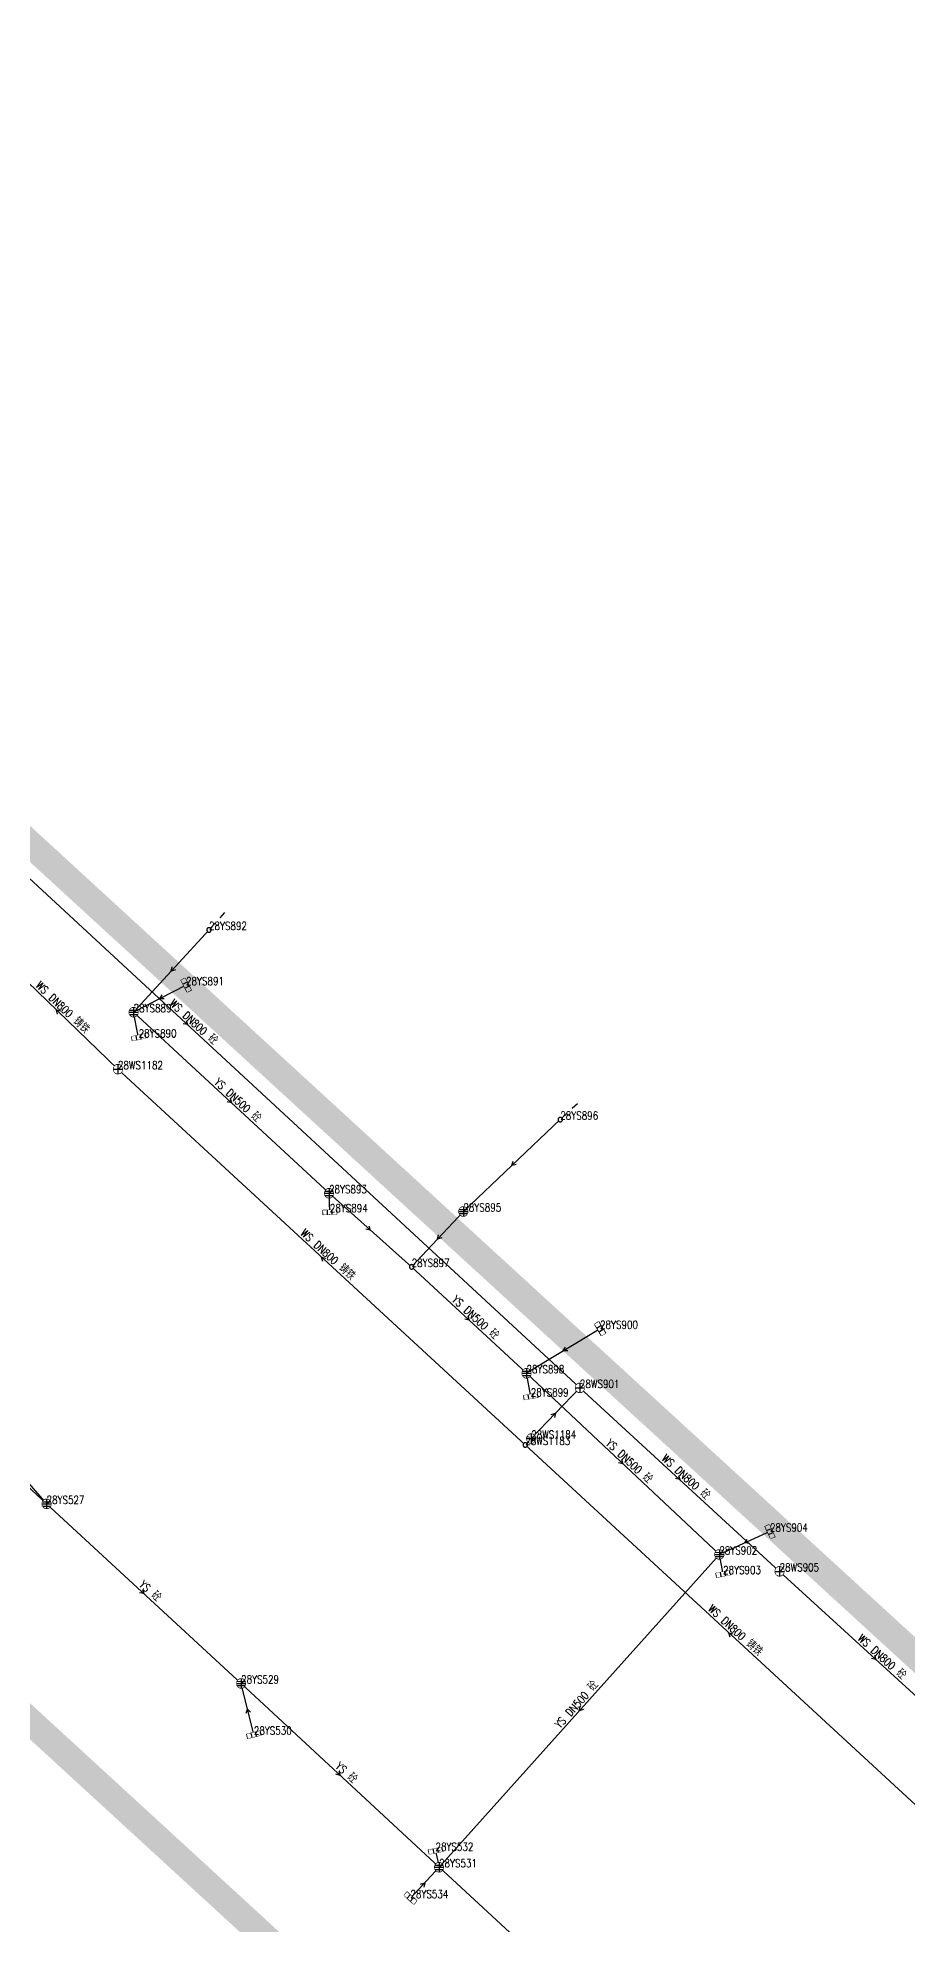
# Model space of a CAD drawing. Extents: x 78813 to 99477, y 2421021 to 2448125.
# Drawn here: x 84358.6 to 84456.4, y 2431979.2 to 2432191.4 of the extents above; entities that cross this region are included whole.
import ezdxf
from ezdxf.enums import TextEntityAlignment as Align

# ---------------------------------------------------------------- set-up
doc = ezdxf.new("R2010")
doc.units = 0
doc.set_wipeout_variables(frame=1)
doc.layers.get('0').update_dxf_attribs({"linetype": 'CONTINUOUS'})
for name, color, linetype in [('DX_WS', 16, 'CONTINUOUS'), ('DX_YS', 42, 'CONTINUOUS'), ('道路', 5, 'CONTINUOUS')]:
    doc.layers.add(name, color=color, linetype=linetype)
for name, color, linetype, true_color in [('WSLINE', 7, 'CONTINUOUS', 0x7f0000), ('YSANNEXE', 7, 'CONTINUOUS', 0xcc9900), ('YSLINE', 7, 'CONTINUOUS', 0xcc9900)]:
    doc.layers.add(name, color=color, linetype=linetype, true_color=true_color)
doc.layers.add('道路名称', color=7, linetype='CONTINUOUS', lineweight=0)
doc.styles.add('CcNameZT', font='txt.SHX', dxfattribs={"width": 0.8, "bigfont": 'HZTXT.SHX'})
doc.styles.get("Standard").update_dxf_attribs({"font": 'txt.shx', "bigfont": 'hztxt.shx'})
doc.styles.add('宋体0.7', font='', dxfattribs={"width": 0.7})
doc.styles.get('宋体0.7').set_extended_font_data('SimSun')

# ---------------------------------------------------------------- blocks, each defined once
blk = doc.blocks.new('PS污水井')
blk.add_lwpolyline([(1, 0), (1, 0.07), (0.99, 0.14), (0.98, 0.21), (0.96, 0.28), (0.94, 0.34), (0.91, 0.41), (0.88, 0.47), (0.85, 0.53), (0.81, 0.59), (0.77, 0.64), (0.72, 0.69), (0.67, 0.74), (0.62, 0.79), (0.56, 0.83), (0.5, 0.87), (0.44, 0.9), (0.37, 0.93), (0.31, 0.95), (0.24, 0.97), (0.17, 0.98), (0.1, 0.99), (0.03, 1), (-0.03, 1), (-0.1, 0.99), (-0.17, 0.98), (-0.24, 0.97), (-0.31, 0.95), (-0.37, 0.93), (-0.44, 0.9), (-0.5, 0.87), (-0.56, 0.83), (-0.62, 0.79), (-0.67, 0.74), (-0.72, 0.69), (-0.77, 0.64), (-0.81, 0.59), (-0.85, 0.53), (-0.88, 0.47), (-0.91, 0.41), (-0.94, 0.34), (-0.96, 0.28), (-0.98, 0.21), (-0.99, 0.14), (-1, 0.07), (-1, 0), (-1, -0.07), (-0.99, -0.14), (-0.98, -0.21), (-0.96, -0.28), (-0.94, -0.34), (-0.91, -0.41), (-0.88, -0.47), (-0.85, -0.53), (-0.81, -0.59), (-0.77, -0.64), (-0.72, -0.69), (-0.67, -0.74), (-0.62, -0.79), (-0.56, -0.83), (-0.5, -0.87), (-0.44, -0.9), (-0.37, -0.93), (-0.31, -0.95), (-0.24, -0.97), (-0.17, -0.98), (-0.1, -0.99), (-0.03, -1), (0.03, -1), (0.1, -0.99), (0.17, -0.98), (0.24, -0.97), (0.31, -0.95), (0.37, -0.93), (0.44, -0.9), (0.5, -0.87), (0.56, -0.83), (0.62, -0.79), (0.67, -0.74), (0.72, -0.69), (0.77, -0.64), (0.81, -0.59), (0.85, -0.53), (0.88, -0.47), (0.91, -0.41), (0.94, -0.34), (0.96, -0.28), (0.98, -0.21), (0.99, -0.14), (1, 0)], close=True)
blk.add_wipeout([(1, 0), (1, 0.07), (0.99, 0.14), (0.98, 0.21), (0.96, 0.28), (0.94, 0.34), (0.91, 0.41), (0.88, 0.47), (0.85, 0.53), (0.81, 0.59), (0.77, 0.64), (0.72, 0.69), (0.67, 0.74), (0.62, 0.79), (0.56, 0.83), (0.5, 0.87), (0.44, 0.9), (0.37, 0.93), (0.31, 0.95), (0.24, 0.97), (0.17, 0.98), (0.1, 0.99), (0.03, 1), (-0.03, 1), (-0.1, 0.99), (-0.17, 0.98), (-0.24, 0.97), (-0.31, 0.95), (-0.37, 0.93), (-0.44, 0.9), (-0.5, 0.87), (-0.56, 0.83), (-0.62, 0.79), (-0.67, 0.74), (-0.72, 0.69), (-0.77, 0.64), (-0.81, 0.59), (-0.85, 0.53), (-0.88, 0.47), (-0.91, 0.41), (-0.94, 0.34), (-0.96, 0.28), (-0.98, 0.21), (-0.99, 0.14), (-1, 0.07), (-1, 0), (-1, -0.07), (-0.99, -0.14), (-0.98, -0.21), (-0.96, -0.28), (-0.94, -0.34), (-0.91, -0.41), (-0.88, -0.47), (-0.85, -0.53), (-0.81, -0.59), (-0.77, -0.64), (-0.72, -0.69), (-0.67, -0.74), (-0.62, -0.79), (-0.56, -0.83), (-0.5, -0.87), (-0.44, -0.9), (-0.37, -0.93), (-0.31, -0.95), (-0.24, -0.97), (-0.17, -0.98), (-0.1, -0.99), (-0.03, -1), (0.03, -1), (0.1, -0.99), (0.17, -0.98), (0.24, -0.97), (0.31, -0.95), (0.37, -0.93), (0.44, -0.9), (0.5, -0.87), (0.56, -0.83), (0.62, -0.79), (0.67, -0.74), (0.72, -0.69), (0.77, -0.64), (0.81, -0.59), (0.85, -0.53), (0.88, -0.47), (0.91, -0.41), (0.94, -0.34), (0.96, -0.28), (0.98, -0.21), (0.99, -0.14)])
for p, q in [((-1, 0), (0, 0)), ((0, 1), (0, 0)), ((0, 0), (0, -1)), ((0, 0), (1, 0))]:
    blk.add_line(p, q)
blk = doc.blocks.new('PS管线点')
blk.add_wipeout([(0.5, 0), (0.5, 0.03), (0.5, 0.07), (0.49, 0.1), (0.48, 0.14), (0.47, 0.17), (0.46, 0.2), (0.44, 0.23), (0.42, 0.26), (0.4, 0.29), (0.38, 0.32), (0.36, 0.35), (0.33, 0.37), (0.31, 0.39), (0.28, 0.41), (0.25, 0.43), (0.22, 0.45), (0.19, 0.46), (0.15, 0.48), (0.12, 0.49), (0.09, 0.49), (0.05, 0.5), (0.02, 0.5), (-0.02, 0.5), (-0.05, 0.5), (-0.09, 0.49), (-0.12, 0.49), (-0.15, 0.48), (-0.19, 0.46), (-0.22, 0.45), (-0.25, 0.43), (-0.28, 0.41), (-0.31, 0.39), (-0.33, 0.37), (-0.36, 0.35), (-0.38, 0.32), (-0.4, 0.29), (-0.42, 0.26), (-0.44, 0.23), (-0.46, 0.2), (-0.47, 0.17), (-0.48, 0.14), (-0.49, 0.1), (-0.5, 0.07), (-0.5, 0.03), (-0.5, 0), (-0.5, -0.03), (-0.5, -0.07), (-0.49, -0.1), (-0.48, -0.14), (-0.47, -0.17), (-0.46, -0.2), (-0.44, -0.23), (-0.42, -0.26), (-0.4, -0.29), (-0.38, -0.32), (-0.36, -0.35), (-0.33, -0.37), (-0.31, -0.39), (-0.28, -0.41), (-0.25, -0.43), (-0.22, -0.45), (-0.19, -0.46), (-0.15, -0.48), (-0.12, -0.49), (-0.09, -0.49), (-0.05, -0.5), (-0.02, -0.5), (0.02, -0.5), (0.05, -0.5), (0.09, -0.49), (0.12, -0.49), (0.15, -0.48), (0.19, -0.46), (0.22, -0.45), (0.25, -0.43), (0.28, -0.41), (0.31, -0.39), (0.33, -0.37), (0.36, -0.35), (0.38, -0.32), (0.4, -0.29), (0.42, -0.26), (0.44, -0.23), (0.46, -0.2), (0.47, -0.17), (0.48, -0.14), (0.49, -0.1), (0.5, -0.07)])
blk.add_lwpolyline([(0.5, 0), (0.5, 0.03), (0.5, 0.07), (0.49, 0.1), (0.48, 0.14), (0.47, 0.17), (0.46, 0.2), (0.44, 0.23), (0.42, 0.26), (0.4, 0.29), (0.38, 0.32), (0.36, 0.35), (0.33, 0.37), (0.31, 0.39), (0.28, 0.41), (0.25, 0.43), (0.22, 0.45), (0.19, 0.46), (0.15, 0.48), (0.12, 0.49), (0.09, 0.49), (0.05, 0.5), (0.02, 0.5), (-0.02, 0.5), (-0.05, 0.5), (-0.09, 0.49), (-0.12, 0.49), (-0.15, 0.48), (-0.19, 0.46), (-0.22, 0.45), (-0.25, 0.43), (-0.28, 0.41), (-0.31, 0.39), (-0.33, 0.37), (-0.36, 0.35), (-0.38, 0.32), (-0.4, 0.29), (-0.42, 0.26), (-0.44, 0.23), (-0.46, 0.2), (-0.47, 0.17), (-0.48, 0.14), (-0.49, 0.1), (-0.5, 0.07), (-0.5, 0.03), (-0.5, 0), (-0.5, -0.03), (-0.5, -0.07), (-0.49, -0.1), (-0.48, -0.14), (-0.47, -0.17), (-0.46, -0.2), (-0.44, -0.23), (-0.42, -0.26), (-0.4, -0.29), (-0.38, -0.32), (-0.36, -0.35), (-0.33, -0.37), (-0.31, -0.39), (-0.28, -0.41), (-0.25, -0.43), (-0.22, -0.45), (-0.19, -0.46), (-0.15, -0.48), (-0.12, -0.49), (-0.09, -0.49), (-0.05, -0.5), (-0.02, -0.5), (0.02, -0.5), (0.05, -0.5), (0.09, -0.49), (0.12, -0.49), (0.15, -0.48), (0.19, -0.46), (0.22, -0.45), (0.25, -0.43), (0.28, -0.41), (0.31, -0.39), (0.33, -0.37), (0.36, -0.35), (0.38, -0.32), (0.4, -0.29), (0.42, -0.26), (0.44, -0.23), (0.46, -0.2), (0.47, -0.17), (0.48, -0.14), (0.49, -0.1), (0.5, -0.07), (0.5, 0)], close=True)
blk = doc.blocks.new('LX')
for p, q in [((-0.866, 0.5), (0, 0)), ((0, 0), (-0.866, -0.5))]:
    blk.add_line(p, q)
blk = doc.blocks.new('PS雨水井')
blk.add_lwpolyline([(1, 0), (1, 0.07), (0.99, 0.14), (0.98, 0.21), (0.96, 0.28), (0.94, 0.34), (0.91, 0.41), (0.88, 0.47), (0.85, 0.53), (0.81, 0.59), (0.77, 0.64), (0.72, 0.69), (0.67, 0.74), (0.62, 0.79), (0.56, 0.83), (0.5, 0.87), (0.44, 0.9), (0.37, 0.93), (0.31, 0.95), (0.24, 0.97), (0.17, 0.98), (0.1, 0.99), (0.03, 1), (-0.03, 1), (-0.1, 0.99), (-0.17, 0.98), (-0.24, 0.97), (-0.31, 0.95), (-0.37, 0.93), (-0.44, 0.9), (-0.5, 0.87), (-0.56, 0.83), (-0.62, 0.79), (-0.67, 0.74), (-0.72, 0.69), (-0.77, 0.64), (-0.81, 0.59), (-0.85, 0.53), (-0.88, 0.47), (-0.91, 0.41), (-0.94, 0.34), (-0.96, 0.28), (-0.98, 0.21), (-0.99, 0.14), (-1, 0.07), (-1, 0), (-1, -0.07), (-0.99, -0.14), (-0.98, -0.21), (-0.96, -0.28), (-0.94, -0.34), (-0.91, -0.41), (-0.88, -0.47), (-0.85, -0.53), (-0.81, -0.59), (-0.77, -0.64), (-0.72, -0.69), (-0.67, -0.74), (-0.62, -0.79), (-0.56, -0.83), (-0.5, -0.87), (-0.44, -0.9), (-0.37, -0.93), (-0.31, -0.95), (-0.24, -0.97), (-0.17, -0.98), (-0.1, -0.99), (-0.03, -1), (0.03, -1), (0.1, -0.99), (0.17, -0.98), (0.24, -0.97), (0.31, -0.95), (0.37, -0.93), (0.44, -0.9), (0.5, -0.87), (0.56, -0.83), (0.62, -0.79), (0.67, -0.74), (0.72, -0.69), (0.77, -0.64), (0.81, -0.59), (0.85, -0.53), (0.88, -0.47), (0.91, -0.41), (0.94, -0.34), (0.96, -0.28), (0.98, -0.21), (0.99, -0.14), (1, 0)], close=True)
blk.add_wipeout([(1, 0), (1, 0.07), (0.99, 0.14), (0.98, 0.21), (0.96, 0.28), (0.94, 0.34), (0.91, 0.41), (0.88, 0.47), (0.85, 0.53), (0.81, 0.59), (0.77, 0.64), (0.72, 0.69), (0.67, 0.74), (0.62, 0.79), (0.56, 0.83), (0.5, 0.87), (0.44, 0.9), (0.37, 0.93), (0.31, 0.95), (0.24, 0.97), (0.17, 0.98), (0.1, 0.99), (0.03, 1), (-0.03, 1), (-0.1, 0.99), (-0.17, 0.98), (-0.24, 0.97), (-0.31, 0.95), (-0.37, 0.93), (-0.44, 0.9), (-0.5, 0.87), (-0.56, 0.83), (-0.62, 0.79), (-0.67, 0.74), (-0.72, 0.69), (-0.77, 0.64), (-0.81, 0.59), (-0.85, 0.53), (-0.88, 0.47), (-0.91, 0.41), (-0.94, 0.34), (-0.96, 0.28), (-0.98, 0.21), (-0.99, 0.14), (-1, 0.07), (-1, 0), (-1, -0.07), (-0.99, -0.14), (-0.98, -0.21), (-0.96, -0.28), (-0.94, -0.34), (-0.91, -0.41), (-0.88, -0.47), (-0.85, -0.53), (-0.81, -0.59), (-0.77, -0.64), (-0.72, -0.69), (-0.67, -0.74), (-0.62, -0.79), (-0.56, -0.83), (-0.5, -0.87), (-0.44, -0.9), (-0.37, -0.93), (-0.31, -0.95), (-0.24, -0.97), (-0.17, -0.98), (-0.1, -0.99), (-0.03, -1), (0.03, -1), (0.1, -0.99), (0.17, -0.98), (0.24, -0.97), (0.31, -0.95), (0.37, -0.93), (0.44, -0.9), (0.5, -0.87), (0.56, -0.83), (0.62, -0.79), (0.67, -0.74), (0.72, -0.69), (0.77, -0.64), (0.81, -0.59), (0.85, -0.53), (0.88, -0.47), (0.91, -0.41), (0.94, -0.34), (0.96, -0.28), (0.98, -0.21), (0.99, -0.14)])
for p, q in [((-1, 0), (0, 0)), ((-0.88, 0.48), (0, 0.47)), ((0, 1), (0, 0)), ((0, 0.47), (0.88, 0.47)), ((0, 0), (0, -1)), ((0, 0), (1, 0)), ((-0.88, -0.48), (0, -0.48)), ((0, -0.48), (0.88, -0.48))]:
    blk.add_line(p, q)
blk = doc.blocks.new('PS雨篦')
blk.add_lwpolyline([(-1.5, 0.5), (0, 0.5), (1.5, 0.5), (1.5, -0.5), (0, -0.5), (-1.5, -0.5)], close=True)
blk.add_wipeout([(-1.5, 0.5), (0, 0.5), (1.5, 0.5), (1.5, -0.5), (0, -0.5), (-1.5, -0.5)])
for p, q in [((-0.51, -0.5), (-0.51, 0.5)), ((0.49, -0.5), (0.49, 0.5))]:
    blk.add_line(p, q)
blk = doc.blocks.new('PS非普查')
blk.add_lwpolyline([(3.7, 0), (5.3, 0)])
blk.add_wipeout([(0.5, 0), (0.5, 0.03), (0.5, 0.07), (0.49, 0.1), (0.48, 0.14), (0.47, 0.17), (0.46, 0.2), (0.44, 0.23), (0.42, 0.26), (0.4, 0.29), (0.38, 0.32), (0.36, 0.35), (0.33, 0.37), (0.31, 0.39), (0.28, 0.41), (0.25, 0.43), (0.22, 0.45), (0.19, 0.46), (0.15, 0.48), (0.12, 0.49), (0.09, 0.49), (0.05, 0.5), (0.02, 0.5), (-0.02, 0.5), (-0.05, 0.5), (-0.09, 0.49), (-0.12, 0.49), (-0.15, 0.48), (-0.19, 0.46), (-0.22, 0.45), (-0.25, 0.43), (-0.28, 0.41), (-0.31, 0.39), (-0.33, 0.37), (-0.36, 0.35), (-0.38, 0.32), (-0.4, 0.29), (-0.42, 0.26), (-0.44, 0.23), (-0.46, 0.2), (-0.47, 0.17), (-0.48, 0.14), (-0.49, 0.1), (-0.5, 0.07), (-0.5, 0.03), (-0.5, 0), (-0.5, -0.03), (-0.5, -0.07), (-0.49, -0.1), (-0.48, -0.14), (-0.47, -0.17), (-0.46, -0.2), (-0.44, -0.23), (-0.42, -0.26), (-0.4, -0.29), (-0.38, -0.32), (-0.36, -0.35), (-0.33, -0.37), (-0.31, -0.39), (-0.28, -0.41), (-0.25, -0.43), (-0.22, -0.45), (-0.19, -0.46), (-0.15, -0.48), (-0.12, -0.49), (-0.09, -0.49), (-0.05, -0.5), (-0.02, -0.5), (0.02, -0.5), (0.05, -0.5), (0.09, -0.49), (0.12, -0.49), (0.15, -0.48), (0.19, -0.46), (0.22, -0.45), (0.25, -0.43), (0.28, -0.41), (0.31, -0.39), (0.33, -0.37), (0.36, -0.35), (0.38, -0.32), (0.4, -0.29), (0.42, -0.26), (0.44, -0.23), (0.46, -0.2), (0.47, -0.17), (0.48, -0.14), (0.49, -0.1), (0.5, -0.07)])
blk.add_line((0.5, 0), (2.1, 0))
blk.add_lwpolyline([(0.5, 0), (0.5, 0.03), (0.5, 0.07), (0.49, 0.1), (0.48, 0.14), (0.47, 0.17), (0.46, 0.2), (0.44, 0.23), (0.42, 0.26), (0.4, 0.29), (0.38, 0.32), (0.36, 0.35), (0.33, 0.37), (0.31, 0.39), (0.28, 0.41), (0.25, 0.43), (0.22, 0.45), (0.19, 0.46), (0.15, 0.48), (0.12, 0.49), (0.09, 0.49), (0.05, 0.5), (0.02, 0.5), (-0.02, 0.5), (-0.05, 0.5), (-0.09, 0.49), (-0.12, 0.49), (-0.15, 0.48), (-0.19, 0.46), (-0.22, 0.45), (-0.25, 0.43), (-0.28, 0.41), (-0.31, 0.39), (-0.33, 0.37), (-0.36, 0.35), (-0.38, 0.32), (-0.4, 0.29), (-0.42, 0.26), (-0.44, 0.23), (-0.46, 0.2), (-0.47, 0.17), (-0.48, 0.14), (-0.49, 0.1), (-0.5, 0.07), (-0.5, 0.03), (-0.5, 0), (-0.5, -0.03), (-0.5, -0.07), (-0.49, -0.1), (-0.48, -0.14), (-0.47, -0.17), (-0.46, -0.2), (-0.44, -0.23), (-0.42, -0.26), (-0.4, -0.29), (-0.38, -0.32), (-0.36, -0.35), (-0.33, -0.37), (-0.31, -0.39), (-0.28, -0.41), (-0.25, -0.43), (-0.22, -0.45), (-0.19, -0.46), (-0.15, -0.48), (-0.12, -0.49), (-0.09, -0.49), (-0.05, -0.5), (-0.02, -0.5), (0.02, -0.5), (0.05, -0.5), (0.09, -0.49), (0.12, -0.49), (0.15, -0.48), (0.19, -0.46), (0.22, -0.45), (0.25, -0.43), (0.28, -0.41), (0.31, -0.39), (0.33, -0.37), (0.36, -0.35), (0.38, -0.32), (0.4, -0.29), (0.42, -0.26), (0.44, -0.23), (0.46, -0.2), (0.47, -0.17), (0.48, -0.14), (0.49, -0.1), (0.5, -0.07), (0.5, 0)], close=True)

msp = doc.modelspace()

# ---------------------------------------------------------------- linework, layer by layer
at = {"layer": 'WSLINE'}
for p, q in [((84331.33, 2432121.27), (84419.57, 2432039.55)), ((84353.8, 2432088.75), (84367.64, 2432075.4)), ((84367.64, 2432075.4), (84413.43, 2432033.13)), ((84419.57, 2432039.55), (84414.1, 2432033.84)), ((84419.57, 2432039.55), (84442.02, 2432018.91)), ((84414.1, 2432033.84), (84413.43, 2432033.13)), ((84413.43, 2432033.13), (84459.24, 2431990.84)), ((84442.02, 2432018.91), (84463.65, 2431999.09))]:
    msp.add_line(p, q, dxfattribs=at)
at = {"layer": 'YSLINE'}
for p, q in [((84377.88, 2432091.07), (84369.4, 2432081.81)), ((84375.3, 2432084.86), (84369.4, 2432081.81)), ((84369.4, 2432081.81), (84391.37, 2432061.44)), ((84369.97, 2432078.98), (84369.4, 2432081.81)), ((84417.37, 2432069.73), (84406.47, 2432059.39)), ((84391.37, 2432061.44), (84400.66, 2432053.16)), ((84391.46, 2432059.31), (84391.37, 2432061.44)), ((84406.47, 2432059.39), (84400.66, 2432053.16)), ((84400.66, 2432053.16), (84413.57, 2432041.19)), ((84337.77, 2432046.81), (84359.62, 2432026.5)), ((84421.84, 2432046.2), (84413.57, 2432041.19)), ((84414.05, 2432038.59), (84413.57, 2432041.19)), ((84351.79, 2432035.44), (84359.62, 2432026.5)), ((84359.62, 2432026.5), (84381.49, 2432006.3)), ((84440.94, 2432023.38), (84435.25, 2432020.81)), ((84435.25, 2432020.81), (84403.74, 2431985.62)), ((84435.67, 2432018.61), (84435.25, 2432020.81)), ((84381.49, 2432006.3), (84403.74, 2431985.62)), ((84382.92, 2432000.54), (84381.49, 2432006.3)), ((84403.34, 2431987.48), (84403.74, 2431985.62)), ((84400.52, 2431982.15), (84403.74, 2431985.62)), ((84403.74, 2431985.62), (84425.74, 2431965.36))]:
    msp.add_line(p, q, dxfattribs=at)

# ---------------------------------------------------------------- block references
at = {"layer": 'DX_WS', "yscale": 0.5, "zscale": 0.5}
for p, xscale, rotation in [((84360.72, 2432082.08), 0.4999999999681816, 136.2726998466811), ((84375.45, 2432080.41), 0.4999999999256761, 317.4186185119841), ((84390.54, 2432054.26), 0.5000000001235999, 137.4186154166185), ((84416.83, 2432036.69), 0.5000000000972492, 46.31832601689539), ((84430.79, 2432029.23), 0.4999999999256761, 317.4186185119841), ((84436.33, 2432011.98), 0.5000000001235999, 137.4186154166185), ((84452.83, 2432009), 0.4999999999256761, 317.4186185119841)]:
    msp.add_blockref('LX', p, dxfattribs=dict(at, xscale=xscale, rotation=rotation))
at = {"layer": 'YSANNEXE', "yscale": 0.5, "zscale": 0.5}
for p, xscale, rotation in [((84372.35, 2432083.33), 0.4999999999828191, 207.4107218326135), ((84380.39, 2432071.63), 0.4999999999256761, 317.4186185119841), ((84411.92, 2432064.56), 0.4999999999186057, 223.453540091652), ((84396.01, 2432057.3), 0.4999999998866608, 318.5645341074481), ((84403.57, 2432056.27), 0.5000000000041096, 226.8912868717683), ((84407.12, 2432047.18), 0.4999999999256761, 317.4186185119841), ((84417.71, 2432043.7), 0.4999999999311674, 211.4214263919062), ((84424.41, 2432031), 0.5000000000878982, 316.8456606964688), ((84438.1, 2432022.1), 0.5000000000906448, 204.5459328848017), ((84370.56, 2432016.4), 0.4999999999256761, 317.4186185119841), ((84382.21, 2432003.42), 0.5000000001779505, 103.7053609144191), ((84419.49, 2432003.22), 0.5000000000236343, 228.0372024639738), ((84392.61, 2431995.96), 0.5000000000878982, 316.8456606964688)]:
    msp.add_blockref('LX', p, dxfattribs=dict(at, xscale=xscale, rotation=rotation))

# ---------------------------------------------------------------- texts
at = {"layer": 'DX_WS', "style": 'CcNameZT', "width": 0.8}
for s, rotation, p in [(' WS DN800 铸铁', 316.005, (84360.89, 2432082.25, 4.41)), (' WS DN800 砼', 317.1993, (84375.62, 2432080.59, 1.77)), (' WS DN800 铸铁', 317.294, (84390.71, 2432054.44, 4.39)), (' WS DN800 砼', 317.393, (84430.96, 2432029.41, 1.69)), (' WS DN800 铸铁', 317.2872, (84436.51, 2432012.17, 4.72)), (' WS DN800 砼', 317.5071, (84453, 2432009.18, 1.7))]:
    msp.add_text(s, height=0.9, rotation=rotation, dxfattribs=at).set_placement(p, align=Align.CENTER)
at = {"layer": 'DX_YS', "style": 'CcNameZT', "width": 0.8}
for s, rotation, p in [(' YS DN500 砼', 317.1619, (84380.56, 2432071.81, 3.83)), (' YS DN500 砼', 317.1795, (84407.29, 2432047.36, 3.77)), (' YS DN500 砼', 316.7703, (84424.58, 2432031.19, 3.69)), (' YS 砼', 317.2685, (84370.73, 2432016.59, 2.62)), (' YS DN500 砼', 48.1523, (84419.31, 2432003.38, 3.53)), (' YS 砼', 317.0896, (84392.78, 2431996.14, 2.85))]:
    msp.add_text(s, height=0.9, rotation=rotation, dxfattribs=at).set_placement(p, align=Align.CENTER)

# ---------------------------------------------------------------- next in the draw order: block references
at = {"layer": 'DX_WS', "xscale": 0.5, "yscale": 0.5, "zscale": 0.5}
for name, p in [('PS污水井', (84367.64, 2432075.4, 4.41)), ('PS污水井', (84419.57, 2432039.55, 1.69)), ('PS管线点', (84413.43, 2432033.13, 4.39)), ('PS污水井', (84442.02, 2432018.91, 1.7))]:
    msp.add_blockref(name, p, dxfattribs=at)
at = {"layer": 'DX_YS', "yscale": 0.5, "zscale": 0.5}
for name, p, xscale, rotation in [('PS非普查', (84377.88, 2432091.07, 4.38), 0.4999999998699667, 47.51421903824618), ('PS雨篦', (84375.3, 2432084.86, 4.67), 0.5000000001340846, 117.3290010692034), ('PS雨篦', (84369.97, 2432078.98, 4.75), 0.5000000000246154, 11.3099324920068), ('PS非普查', (84417.37, 2432069.73, 4.75), 0.4999999999962081, 43.5107315679124), ('PS雨篦', (84391.46, 2432059.31, 4.78), 0.4999999999908136, 2.544210001947075), ('PS雨篦', (84421.84, 2432046.2, 4.77), 0.5000000000303051, 121.193515867843), ('PS雨篦', (84440.94, 2432023.38, 4.61), 0.4999999999236972, 114.3390982887802), ('PS雨篦', (84435.67, 2432018.61, 4.56), 0.5000000000397746, 10.69344147018081), ('PS雨篦', (84382.92, 2432000.54, 4.37), 0.5000000000396877, 13.94717669109799), ('PS雨篦', (84400.52, 2431982.15, 4.71), 0.4999999999791983, 317.2516119179572)]:
    msp.add_blockref(name, p, dxfattribs=dict(at, xscale=xscale, rotation=rotation))
at = {"layer": 'DX_YS', "xscale": 0.5, "yscale": 0.5, "zscale": 0.5}
for name, p in [('PS雨水井', (84369.4, 2432081.81, 3.83)), ('PS雨水井', (84391.37, 2432061.44, 3.73)), ('PS雨水井', (84406.47, 2432059.39, 4.7)), ('PS管线点', (84400.66, 2432053.16, 3.77)), ('PS雨水井', (84359.62, 2432026.5, 2.62)), ('PS雨水井', (84381.49, 2432006.3, 2.85)), ('PS雨水井', (84403.74, 2431985.62, 2.67))]:
    msp.add_blockref(name, p, dxfattribs=at)

# ---------------------------------------------------------------- next in the draw order: block references
at = {"layer": 'DX_WS', "xscale": 0.5, "yscale": 0.5, "zscale": 0.5}
msp.add_blockref('PS污水井', (84414.1, 2432033.84, 4.09), dxfattribs=at)
at = {"layer": 'DX_YS', "xscale": 0.5000000000373063, "yscale": 0.5, "zscale": 0.5, "rotation": 191.919753968484}
msp.add_blockref('PS雨篦', (84403.34, 2431987.48, 4.78), dxfattribs=at)
at = {"layer": 'YSANNEXE', "yscale": 0.5, "zscale": 0.5}
for p, xscale, rotation in [((84373.64, 2432086.44), 0.5000000000745004, 227.4642446757911), ((84402.13, 2431983.88), 0.5000000000658894, 46.98253920664027)]:
    msp.add_blockref('LX', p, dxfattribs=dict(at, xscale=xscale, rotation=rotation))

# ---------------------------------------------------------------- next in the draw order: texts
at = {"layer": 'DX_WS', "style": 'CcNameZT', "width": 0.8}
for s, p in [('28WS1182', (84367.64, 2432075.4, 4.41)), ('28WS901', (84419.57, 2432039.55, 1.69)), ('28WS905', (84442.02, 2432018.91, 1.7))]:
    msp.add_text(s, height=0.9, dxfattribs=at).set_placement(p)
at = {"layer": 'DX_YS', "width": 0.8}
for s, p in [('28YS892', (84377.88, 2432091.07, 4.38)), ('28YS891', (84375.3, 2432084.86, 4.67)), ('28YS889', (84369.4, 2432081.81, 3.83)), ('28YS890', (84369.97, 2432078.98, 4.75)), ('28YS896', (84417.37, 2432069.73, 4.75)), ('28YS893', (84391.37, 2432061.44, 3.73)), ('28YS894', (84391.46, 2432059.31, 4.78)), ('28YS895', (84406.47, 2432059.39, 4.7)), ('28YS897', (84400.66, 2432053.16, 3.77)), ('28YS900', (84421.84, 2432046.2, 4.77)), ('28YS527', (84359.62, 2432026.5, 2.62)), ('28YS904', (84440.94, 2432023.38, 4.61)), ('28YS529', (84381.49, 2432006.3, 2.85)), ('28YS530', (84382.92, 2432000.54, 4.37)), ('28YS534', (84400.52, 2431982.15, 4.71))]:
    msp.add_text(s, height=0.9, dxfattribs=at).set_placement(p)

# ---------------------------------------------------------------- next in the draw order: linework, layer by layer
at = {"layer": 'YSLINE'}
msp.add_line((84413.57, 2432041.19), (84435.25, 2432020.81), dxfattribs=at)

# ---------------------------------------------------------------- next in the draw order: texts
at = {"layer": 'DX_WS', "style": 'CcNameZT', "width": 0.8}
for s, p in [('28WS1183', (84413.43, 2432033.13, 4.39)), ('28WS1184', (84414.1, 2432033.84, 4.09))]:
    msp.add_text(s, height=0.9, dxfattribs=at).set_placement(p)
at = {"layer": 'DX_YS', "width": 0.8}
for s, p in [('28YS532', (84403.34, 2431987.48, 4.78)), ('28YS531', (84403.74, 2431985.62, 2.67))]:
    msp.add_text(s, height=0.9, dxfattribs=at).set_placement(p)
at = {"layer": '道路名称', "linetype": 'Continuous', "style": '宋体0.7', "width": 0.7}
msp.add_text('高  栏  港  大  道', height=70, rotation=318.8845, dxfattribs=at).set_placement((84162.03, 2432030.32), align=Align.MIDDLE)

# ---------------------------------------------------------------- next in the draw order: block references
at = {"layer": 'DX_YS', "xscale": 0.5, "yscale": 0.5, "zscale": 0.5}
for p in [(84413.57, 2432041.19, 3.69), (84435.25, 2432020.81, 3.53)]:
    msp.add_blockref('PS雨水井', p, dxfattribs=at)
at = {"layer": 'DX_YS', "xscale": 0.4999999999674264, "yscale": 0.5, "zscale": 0.5, "rotation": 10.4772776891959}
msp.add_blockref('PS雨篦', (84414.05, 2432038.59, 4.77), dxfattribs=at)

# ---------------------------------------------------------------- next in the draw order: linework, layer by layer
at = {"layer": '道路', "const_width": 3, "flags": 128}
for points in [[(83418.46, 2432865.07), (84960.96, 2431447.82), (86043.08, 2430511), (88488.76, 2428368.31)], [(83917.18, 2432404.64), (83968.25, 2432456.92), (84246.1, 2432203.26), (84401.95, 2432060.17), (85011.11, 2431501.69), (85289.33, 2431259.98)]]:
    msp.add_lwpolyline(points, dxfattribs=at)

# ---------------------------------------------------------------- next in the draw order: texts
at = {"layer": 'DX_YS', "width": 0.8}
for s, p in [('28YS898', (84413.57, 2432041.19, 3.69)), ('28YS899', (84414.05, 2432038.59, 4.77)), ('28YS902', (84435.25, 2432020.81, 3.53)), ('28YS903', (84435.67, 2432018.61, 4.56))]:
    msp.add_text(s, height=0.9, dxfattribs=at).set_placement(p)

doc.saveas('drawing.dxf')
